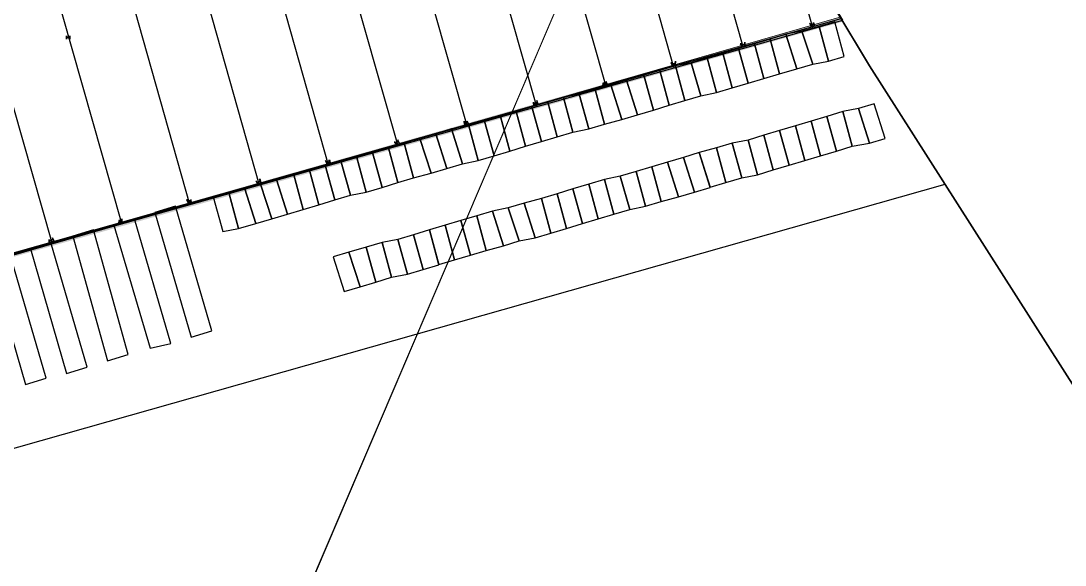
# Model space of a CAD drawing. Header units: millimetres. Extents: x -3 to 3438, y -2371 to 140.
# Drawn here: x 564.53 to 569.76, y 120.51 to 123.24 of the extents above; entities that cross this region are included whole.
import ezdxf

# ---------------------------------------------------------------- set-up
doc = ezdxf.new("R2010")
doc.units = ezdxf.units.MM
doc.layers.add('1- 3', color=3, linetype='Continuous')

msp = doc.modelspace()

# ---------------------------------------------------------------- hatches: boundary and pattern name
at = {"layer": '1- 3'}
for points in [[(562.6122, 121.5407), (562.6043, 121.517), (568.639, 123.2548)], [(562.6043, 121.517), (568.639, 123.2548), (568.6469, 123.2311)]]:
    msp.add_hatch(color=256, dxfattribs=at).paths.add_polyline_path(points)

# ---------------------------------------------------------------- linework, layer by layer
at = {"layer": '1- 3', "lineweight": 5}
for points in [[(556.6406, 120.2532), (555.6848, 125.1584), (555.203, 132.2674), (563.9155, 131.1142), (566.3799, 127.0067), (567.7938, 124.6608), (564.7686, 117.5676), (556.6406, 120.2532)], [(564.6185, 112.4491), (564.7054, 116.1694), (564.342, 116.2642), (564.5079, 116.9672), (567.7938, 124.6608)], [(564.6185, 112.4491), (564.7054, 116.1694), (564.342, 116.2642), (564.5079, 116.9672), (564.7528, 117.5439), (567.7938, 124.6608), (568.7812, 123.0099), (570.4084, 120.4586), (572.2251, 117.4333), (572.4068, 117.1015), (572.8886, 116.6513), (574.6896, 111.4775), (564.6185, 112.4491)]]:
    msp.add_lwpolyline(points, dxfattribs=at)
at = {"layer": '1- 3', "lineweight": 25}
for points in [[(563.9155, 131.1137), (566.3799, 127.0062), (568.7812, 123.0094), (570.4084, 120.458), (572.2251, 117.4328), (572.4068, 117.101), (572.8886, 116.6508), (574.6896, 111.477)], [(568.6469, 123.239), (567.1067, 125.7982), (561.8223, 124.3053), (562.6043, 121.5328), (568.6469, 123.239)], [(567.8018, 123.002), (567.0198, 125.7745)], [(567.4621, 122.9072), (566.6722, 125.6797)], [(567.1146, 122.8046), (566.3247, 125.585)], [(566.767, 122.7098), (565.9771, 125.4823)], [(566.4195, 122.615), (565.6296, 125.3875)], [(566.0719, 122.5123), (565.2899, 125.2848)], [(565.7244, 122.4175), (564.9424, 125.19)], [(565.3768, 122.3148), (564.5948, 125.0873)], [(565.0371, 122.22), (564.2472, 124.9925)], [(564.6896, 122.1174), (563.8997, 124.8899)], [(568.1493, 123.1047), (567.6359, 124.9136)], [(561.8223, 124.3056), (562.6122, 121.5331), (568.6391, 123.2471)], [(561.9171, 123.958), (562.6043, 121.5331), (568.647, 123.2392)], [(568.4969, 123.1995), (568.3468, 123.7366)], [(562.6122, 121.541), (568.6391, 123.2471)], [(562.6122, 121.541), (568.6391, 123.2471)], [(568.5284, 123.2074), (568.4415, 123.1837), (568.4968, 123.0178), (568.5758, 123.0336), (568.5284, 123.2074)], [(568.5048, 123.2153), (568.489, 123.2153), (568.4811, 123.2232), (568.489, 123.2074), (568.489, 123.2153), (568.5048, 123.2153), (568.5048, 123.2074), (568.5048, 123.2232), (568.4969, 123.2232), (568.5048, 123.2153)], [(568.6074, 123.231), (568.5284, 123.2073), (568.5758, 123.0336), (568.6548, 123.0572), (568.6074, 123.231)], [(564.7765, 123.1521), (564.7607, 123.1521), (564.7607, 123.16), (564.7607, 123.1442), (564.7607, 123.1521), (564.7765, 123.1521), (564.7765, 123.1442), (564.7765, 123.16), (564.7765, 123.1521)], [(568.3626, 123.1679), (568.2836, 123.1442), (568.331, 122.9704), (568.4179, 122.9941), (568.3626, 123.1679)], [(568.4415, 123.1837), (568.3626, 123.1679), (568.4179, 122.9941), (568.4968, 123.0178), (568.4415, 123.1837)], [(568.1256, 123.0968), (568.0466, 123.0731), (568.094, 122.8993), (568.173, 122.923), (568.1256, 123.0968)], [(568.2046, 123.1205), (568.1256, 123.0968), (568.173, 122.923), (568.252, 122.9467), (568.2046, 123.1205)], [(568.1572, 123.1205), (568.1414, 123.1126), (568.1414, 123.1205), (568.1335, 123.1205), (568.1414, 123.1047), (568.1414, 123.1126), (568.1572, 123.1205), (568.1572, 123.1126), (568.1572, 123.1284), (568.1572, 123.1205)], [(568.2836, 123.1442), (568.2046, 123.1205), (568.252, 122.9467), (568.331, 122.9704), (568.2836, 123.1442)], [(567.9676, 123.0494), (567.8886, 123.0256), (567.936, 122.8598), (568.015, 122.8756), (567.9676, 123.0494)], [(568.0466, 123.0731), (567.9676, 123.0494), (568.015, 122.8756), (568.094, 122.8993), (568.0466, 123.0731)], [(567.8096, 123.0098), (567.7306, 122.9861), (567.778, 122.8123), (567.857, 122.836), (567.8096, 123.0098)], [(567.8097, 123.0257), (567.7939, 123.0178), (567.7939, 123.0257), (567.786, 123.0257), (567.7939, 123.0099), (567.7939, 123.0178), (567.8097, 123.0178), (567.8097, 123.0099), (567.8097, 123.0336), (567.8097, 123.0257)], [(567.8886, 123.0256), (567.8096, 123.0098), (567.857, 122.8361), (567.936, 122.8598), (567.8886, 123.0256)], [(567.5648, 122.9388), (567.4858, 122.9151), (567.5411, 122.7413), (567.6201, 122.765), (567.5648, 122.9388)], [(567.6516, 122.9625), (567.5648, 122.9388), (567.6201, 122.765), (567.699, 122.7887), (567.6516, 122.9625)], [(567.7306, 122.9862), (567.6517, 122.9625), (567.699, 122.7887), (567.778, 122.8124), (567.7306, 122.9862)], [(567.4068, 122.8913), (567.3278, 122.8676), (567.3752, 122.6939), (567.4542, 122.7176), (567.4068, 122.8913)], [(567.4858, 122.9151), (567.4068, 122.8913), (567.4542, 122.7176), (567.5411, 122.7413), (567.4858, 122.9151)], [(567.4621, 122.923), (567.4463, 122.923), (567.4463, 122.9072), (567.4463, 122.9151), (567.4621, 122.923), (567.4621, 122.9151), (567.47, 122.9151), (567.4621, 122.9309), (567.4621, 122.923)], [(567.1146, 122.8283), (567.0988, 122.8203), (567.0988, 122.8283), (567.0988, 122.8124), (567.1067, 122.8124), (567.0988, 122.8203), (567.1146, 122.8283), (567.1146, 122.8203), (567.1225, 122.8203), (567.1146, 122.8361), (567.1146, 122.8283)], [(567.2488, 122.8518), (567.1698, 122.8281), (567.2172, 122.6543), (567.2962, 122.678), (567.2488, 122.8518)], [(567.3278, 122.8676), (567.2488, 122.8518), (567.2962, 122.6781), (567.3752, 122.6939), (567.3278, 122.8676)], [(567.0118, 122.7807), (566.9328, 122.757), (566.9802, 122.5832), (567.0592, 122.6069), (567.0118, 122.7807)], [(567.0908, 122.8044), (567.0118, 122.7807), (567.0592, 122.6069), (567.1382, 122.6306), (567.0908, 122.8044)], [(567.1698, 122.8281), (567.0908, 122.8044), (567.1382, 122.6306), (567.2172, 122.6543), (567.1698, 122.8281)], [(568.6469, 122.7808), (568.5679, 122.757), (568.6153, 122.5833), (568.6943, 122.607), (568.6469, 122.7808)], [(568.7259, 122.7965), (568.6469, 122.7807), (568.6943, 122.607), (568.7812, 122.6228), (568.7259, 122.7965)], [(568.8049, 122.8203), (568.7259, 122.7965), (568.7812, 122.6228), (568.8602, 122.6465), (568.8049, 122.8203)], [(566.767, 122.7256), (566.7512, 122.7256), (566.7512, 122.7335), (566.7512, 122.7177), (566.7591, 122.7177), (566.7512, 122.7256), (566.767, 122.7256), (566.7749, 122.7177), (566.767, 122.7335), (566.767, 122.7256)], [(566.8538, 122.7332), (566.7748, 122.7095), (566.8222, 122.5358), (566.9012, 122.5595), (566.8538, 122.7332)], [(566.9328, 122.757), (566.8538, 122.7332), (566.9012, 122.5595), (566.9802, 122.5832), (566.9328, 122.757)], [(568.4889, 122.7333), (568.4099, 122.7096), (568.4573, 122.5359), (568.5363, 122.5596), (568.4889, 122.7333)], [(568.5679, 122.757), (568.4889, 122.7333), (568.5363, 122.5596), (568.6153, 122.5833), (568.5679, 122.757)], [(566.688, 122.6937), (566.609, 122.67), (566.6643, 122.4963), (566.7433, 122.52), (566.688, 122.6937)], [(566.7748, 122.7095), (566.688, 122.6937), (566.7433, 122.52), (566.8222, 122.5358), (566.7748, 122.7095)], [(568.3309, 122.6859), (568.252, 122.6622), (568.2994, 122.4885), (568.3783, 122.5122), (568.3309, 122.6859)], [(568.4099, 122.7096), (568.3309, 122.6859), (568.3783, 122.5122), (568.4573, 122.5359), (568.4099, 122.7096)], [(566.451, 122.6226), (566.372, 122.5989), (566.4194, 122.4252), (566.4984, 122.4489), (566.451, 122.6226)], [(566.4195, 122.6308), (566.4037, 122.6229), (566.4037, 122.6308), (566.4116, 122.615), (566.4116, 122.6229), (566.4195, 122.6308), (566.4274, 122.6229), (566.4195, 122.6387), (566.4195, 122.6308)], [(566.53, 122.6463), (566.451, 122.6226), (566.4984, 122.4489), (566.5853, 122.4726), (566.53, 122.6463)], [(566.609, 122.67), (566.53, 122.6463), (566.5853, 122.4726), (566.6643, 122.4963), (566.609, 122.67)], [(568.094, 122.6227), (568.015, 122.599), (568.0624, 122.4253), (568.1414, 122.4489), (568.094, 122.6227)], [(568.173, 122.6385), (568.094, 122.6227), (568.1414, 122.4489), (568.2204, 122.4647), (568.173, 122.6385)], [(568.252, 122.6622), (568.173, 122.6385), (568.2204, 122.4648), (568.2994, 122.4884), (568.252, 122.6622)], [(566.293, 122.5752), (566.214, 122.5515), (566.2614, 122.3777), (566.3404, 122.4014), (566.293, 122.5752)], [(566.372, 122.5989), (566.293, 122.5752), (566.3404, 122.4014), (566.4194, 122.4251), (566.372, 122.5989)], [(567.9281, 122.5753), (567.8491, 122.5516), (567.9044, 122.3779), (567.9834, 122.4015), (567.9281, 122.5753)], [(568.015, 122.599), (567.9281, 122.5753), (567.9834, 122.4016), (568.0624, 122.4252), (568.015, 122.599)], [(566.135, 122.5278), (566.056, 122.5119), (566.1034, 122.3382), (566.1824, 122.3619), (566.135, 122.5278)], [(566.0798, 122.5281), (566.064, 122.5281), (566.0561, 122.536), (566.064, 122.5202), (566.064, 122.5281), (566.0798, 122.5281), (566.0798, 122.5202), (566.0798, 122.536), (566.0719, 122.536), (566.0798, 122.5281)], [(566.214, 122.5515), (566.135, 122.5278), (566.1824, 122.3619), (566.2614, 122.3777), (566.214, 122.5515)], [(567.7701, 122.5279), (567.6911, 122.5042), (567.7385, 122.3305), (567.8254, 122.3541), (567.7701, 122.5279)], [(567.8491, 122.5516), (567.7701, 122.5279), (567.8254, 122.3541), (567.9044, 122.3778), (567.8491, 122.5516)], [(565.977, 122.4883), (565.8981, 122.4646), (565.9454, 122.2908), (566.0244, 122.3145), (565.977, 122.4883)], [(566.056, 122.512), (565.977, 122.4883), (566.0244, 122.3145), (566.1034, 122.3382), (566.056, 122.512)], [(567.6121, 122.4805), (567.5332, 122.4568), (567.5805, 122.2909), (567.6595, 122.3067), (567.6121, 122.4805)], [(567.6911, 122.5042), (567.6121, 122.4805), (567.6595, 122.3068), (567.7385, 122.3304), (567.6911, 122.5042)], [(562.865, 120.6324), (569.1604, 122.4175)], [(565.7322, 122.4171), (565.6532, 122.3934), (565.7085, 122.2197), (565.7875, 122.2434), (565.7322, 122.4171)], [(565.7323, 122.4333), (565.7165, 122.4254), (565.7086, 122.4333), (565.7165, 122.4175), (565.7165, 122.4254), (565.7323, 122.4333), (565.7323, 122.4254), (565.7323, 122.4412), (565.7244, 122.4412), (565.7323, 122.4333)], [(565.8112, 122.4408), (565.7322, 122.4171), (565.7875, 122.2434), (565.8665, 122.2671), (565.8112, 122.4408)], [(565.8981, 122.4646), (565.8112, 122.4408), (565.8665, 122.2671), (565.9454, 122.2908), (565.8981, 122.4646)], [(567.3752, 122.4173), (567.2962, 122.3936), (567.3436, 122.2198), (567.4226, 122.2435), (567.3752, 122.4173)], [(567.4542, 122.441), (567.3752, 122.4173), (567.4226, 122.2436), (567.5016, 122.2672), (567.4542, 122.441)], [(567.5331, 122.4568), (567.4542, 122.441), (567.5016, 122.2672), (567.5805, 122.2909), (567.5331, 122.4568)], [(565.5742, 122.3697), (565.4952, 122.3539), (565.5426, 122.1802), (565.6216, 122.196), (565.5742, 122.3697)], [(565.6532, 122.3934), (565.5742, 122.3697), (565.6216, 122.196), (565.7085, 122.2197), (565.6532, 122.3934)], [(567.2172, 122.3698), (567.1382, 122.3461), (567.1856, 122.1724), (567.2646, 122.1961), (567.2172, 122.3698)], [(567.2962, 122.3936), (567.2172, 122.3698), (567.2646, 122.1961), (567.3436, 122.2198), (567.2962, 122.3936)], [(565.3847, 122.3385), (565.3689, 122.3306), (565.3689, 122.3385), (565.361, 122.3385), (565.3689, 122.3227), (565.3689, 122.3306), (565.3847, 122.3306), (565.3847, 122.3227), (565.3847, 122.3385)], [(567.0513, 122.3224), (566.9723, 122.2987), (567.0276, 122.1329), (567.1066, 122.1487), (567.0513, 122.3224)], [(567.1382, 122.3461), (567.0513, 122.3224), (567.1066, 122.1487), (567.1856, 122.1724), (567.1382, 122.3461)], [(565.203, 122.2751), (565.3846, 121.6511), (565.4873, 121.6827), (565.3057, 122.3067), (565.203, 122.2751)], [(566.8143, 122.2592), (566.7353, 122.2355), (566.7827, 122.0618), (566.8617, 122.0855), (566.8143, 122.2592)], [(566.8933, 122.2829), (566.8143, 122.2592), (566.8617, 122.0855), (566.9486, 122.1092), (566.8933, 122.2829)], [(566.9723, 122.2987), (566.8933, 122.2829), (566.9486, 122.1092), (567.0276, 122.1329), (566.9723, 122.2987)], [(564.9976, 122.212), (565.1793, 121.5958), (565.282, 121.6195), (565.1003, 122.2436), (564.9976, 122.212)], [(565.0371, 122.2358), (565.0213, 122.2358), (565.0213, 122.22), (565.0213, 122.2279), (565.0371, 122.2358), (565.0371, 122.2279), (565.0371, 122.2437), (565.0371, 122.2358)], [(566.6564, 122.2118), (566.5774, 122.1881), (566.6248, 122.0144), (566.7037, 122.038), (566.6564, 122.2118)], [(566.7353, 122.2355), (566.6564, 122.2118), (566.7037, 122.0381), (566.7827, 122.0617), (566.7353, 122.2355)], [(564.7922, 122.1567), (564.966, 121.5326), (565.0687, 121.5642), (564.8949, 122.1883), (564.7922, 122.1567)], [(566.4984, 122.1644), (566.4194, 122.1407), (566.4668, 121.9669), (566.5458, 121.9906), (566.4984, 122.1644)], [(566.5774, 122.1881), (566.4984, 122.1644), (566.5458, 121.9907), (566.6248, 122.0143), (566.5774, 122.1881)], [(564.579, 122.0935), (564.7606, 121.4694), (564.8633, 121.5011), (564.6816, 122.1251), (564.579, 122.0935)], [(564.6896, 122.1411), (564.6738, 122.1331), (564.6738, 122.1411), (564.6738, 122.1252), (564.6738, 122.1331), (564.6975, 122.1331), (564.6896, 122.1489), (564.6896, 122.1411)], [(566.2614, 122.1012), (566.1745, 122.0774), (566.2298, 121.9037), (566.3088, 121.9274), (566.2614, 122.1012)], [(566.3404, 122.1249), (566.2614, 122.1012), (566.3088, 121.9274), (566.3878, 121.9511), (566.3404, 122.1249)], [(566.4194, 122.1407), (566.3404, 122.1248), (566.3878, 121.9511), (566.4668, 121.9669), (566.4194, 122.1407)], [(564.3736, 122.0382), (564.5553, 121.4142), (564.6579, 121.4458), (564.4763, 122.0698), (564.3736, 122.0382)], [(566.1745, 122.0774), (566.0955, 122.0537), (566.1508, 121.88), (566.2298, 121.9037), (566.1745, 122.0774)]]:
    msp.add_lwpolyline(points, dxfattribs=at)
at = {"layer": '1- 3', "lineweight": 0}
for points in [[(562.6122, 121.5407), (562.6043, 121.517), (568.639, 123.2548)], [(562.6043, 121.517), (568.639, 123.2548), (568.6469, 123.2311)]]:
    msp.add_lwpolyline(points, dxfattribs=at)
at = {"layer": '1- 3', "lineweight": 25}
for points, knots in [([(583.9234, 38.9024), (583.9234, 38.9024), (583.9234, 137.7493), (583.9234, 137.7493), (583.9192, 138.052), (583.6778, 138.2815), (583.3784, 138.2864), (583.3784, 138.2864), (541.9329, 138.2864), (541.9329, 138.2864)], [0, 0, 0, 0, 1, 1, 1, 2, 2, 2, 3, 3, 3, 3]), ([(563.9155, 131.1142), (563.9155, 131.1142), (566.3799, 127.0067), (566.3799, 127.0067), (566.3799, 127.0067), (568.7812, 123.0099), (568.7812, 123.0099), (568.7812, 123.0099), (570.4084, 120.4586), (570.4084, 120.4586), (570.4084, 120.4586), (572.2251, 117.4333), (572.2251, 117.4333), (572.2251, 117.4333), (572.4068, 117.1015), (572.4068, 117.1015), (572.4068, 117.1015), (572.8886, 116.6513), (572.8886, 116.6513), (572.8886, 116.6513), (574.6896, 111.4775), (574.6896, 111.4775), (574.6896, 111.4775), (564.6185, 112.4491), (564.6185, 112.4491), (564.6185, 112.4491), (558.402, 110.0715), (558.402, 110.0715), (558.402, 110.0715), (557.8175, 109.6529), (557.8175, 109.6529), (557.8175, 109.6529), (556.5695, 109.1236), (556.5695, 109.1236), (556.5695, 109.1236), (554.3657, 108.0257), (554.3657, 108.0257), (554.3657, 108.0257), (554.8554, 107.8124), (554.8554, 107.8124), (554.8554, 107.8124), (554.8791, 107.7966), (554.8791, 107.7966), (554.8791, 107.7966), (555.1635, 107.4886), (555.1635, 107.4886), (555.1635, 107.4886), (555.3136, 107.2674), (555.3136, 107.2674), (555.3136, 107.2674), (555.3768, 107.1489), (555.3768, 107.1489), (555.3768, 107.1489), (557.2409, 102.7571), (557.2409, 102.7571), (557.2409, 102.7571), (556.9013, 102.7097), (556.9013, 102.7097), (556.9013, 102.7097), (556.7986, 102.6386), (556.7986, 102.6386), (556.7986, 102.6386), (556.5695, 102.5755), (556.5695, 102.5755), (556.5695, 102.5755), (556.372, 102.7966), (556.372, 102.7966), (556.372, 102.7966), (555.8744, 103.4364), (555.8744, 103.4364), (555.8744, 103.4364), (553.4573, 106.5249), (553.4573, 106.5249), (553.4573, 106.5249), (552.6358, 107.4491), (552.6358, 107.4491), (551.6656, 108.6175), (550.5888, 109.6971), (549.6501, 110.893), (549.6501, 110.893), (548.8839, 111.9436), (548.8839, 111.9436), (548.8839, 111.9436), (548.4573, 112.7018), (548.4573, 112.7018), (548.4573, 112.7018), (548.2994, 112.9783), (548.2994, 112.9783), (548.2994, 112.9783), (547.7069, 114.1473), (547.7069, 114.1473), (547.7069, 114.1473), (547.699, 114.1552), (547.699, 114.1552), (547.699, 114.1552), (549.421, 114.7477), (549.421, 114.7477), (549.421, 114.7477), (549.1998, 115.427), (549.1998, 115.427), (549.1998, 115.427), (549.0261, 115.9483), (549.0261, 115.9483), (549.0261, 115.9483), (553.2994, 117.4096), (553.2994, 117.4096), (553.2994, 117.4096), (551.9407, 121.438), (551.9407, 121.438), (551.9407, 121.438), (554.7607, 121.4775), (554.7607, 121.4775), (554.7607, 121.4775), (554.0655, 125.0478), (554.0655, 125.0478), (554.0655, 125.0478), (553.56, 132.4807), (553.56, 132.4807), (553.56, 132.4807), (559.2551, 131.7303), (559.2551, 131.7303), (559.2551, 131.7303), (563.9155, 131.1142), (563.9155, 131.1142)], [0, 0, 0, 0, 1, 1, 1, 2, 2, 2, 3, 3, 3, 4, 4, 4, 5, 5, 5, 6, 6, 6, 7, 7, 7, 8, 8, 8, 9, 9, 9, 10, 10, 10, 11, 11, 11, 12, 12, 12, 13, 13, 13, 14, 14, 14, 15, 15, 15, 16, 16, 16, 17, 17, 17, 18, 18, 18, 19, 19, 19, 20, 20, 20, 21, 21, 21, 22, 22, 22, 23, 23, 23, 24, 24, 24, 25, 25, 25, 26, 26, 26, 27, 27, 27, 28, 28, 28, 29, 29, 29, 30, 30, 30, 31, 31, 31, 32, 32, 32, 33, 33, 33, 34, 34, 34, 35, 35, 35, 36, 36, 36, 37, 37, 37, 38, 38, 38, 39, 39, 39, 40, 40, 40, 41, 41, 41, 41])]:
    msp.add_open_spline(points, degree=3, knots=knots, dxfattribs=at)

doc.saveas('drawing.dxf')
